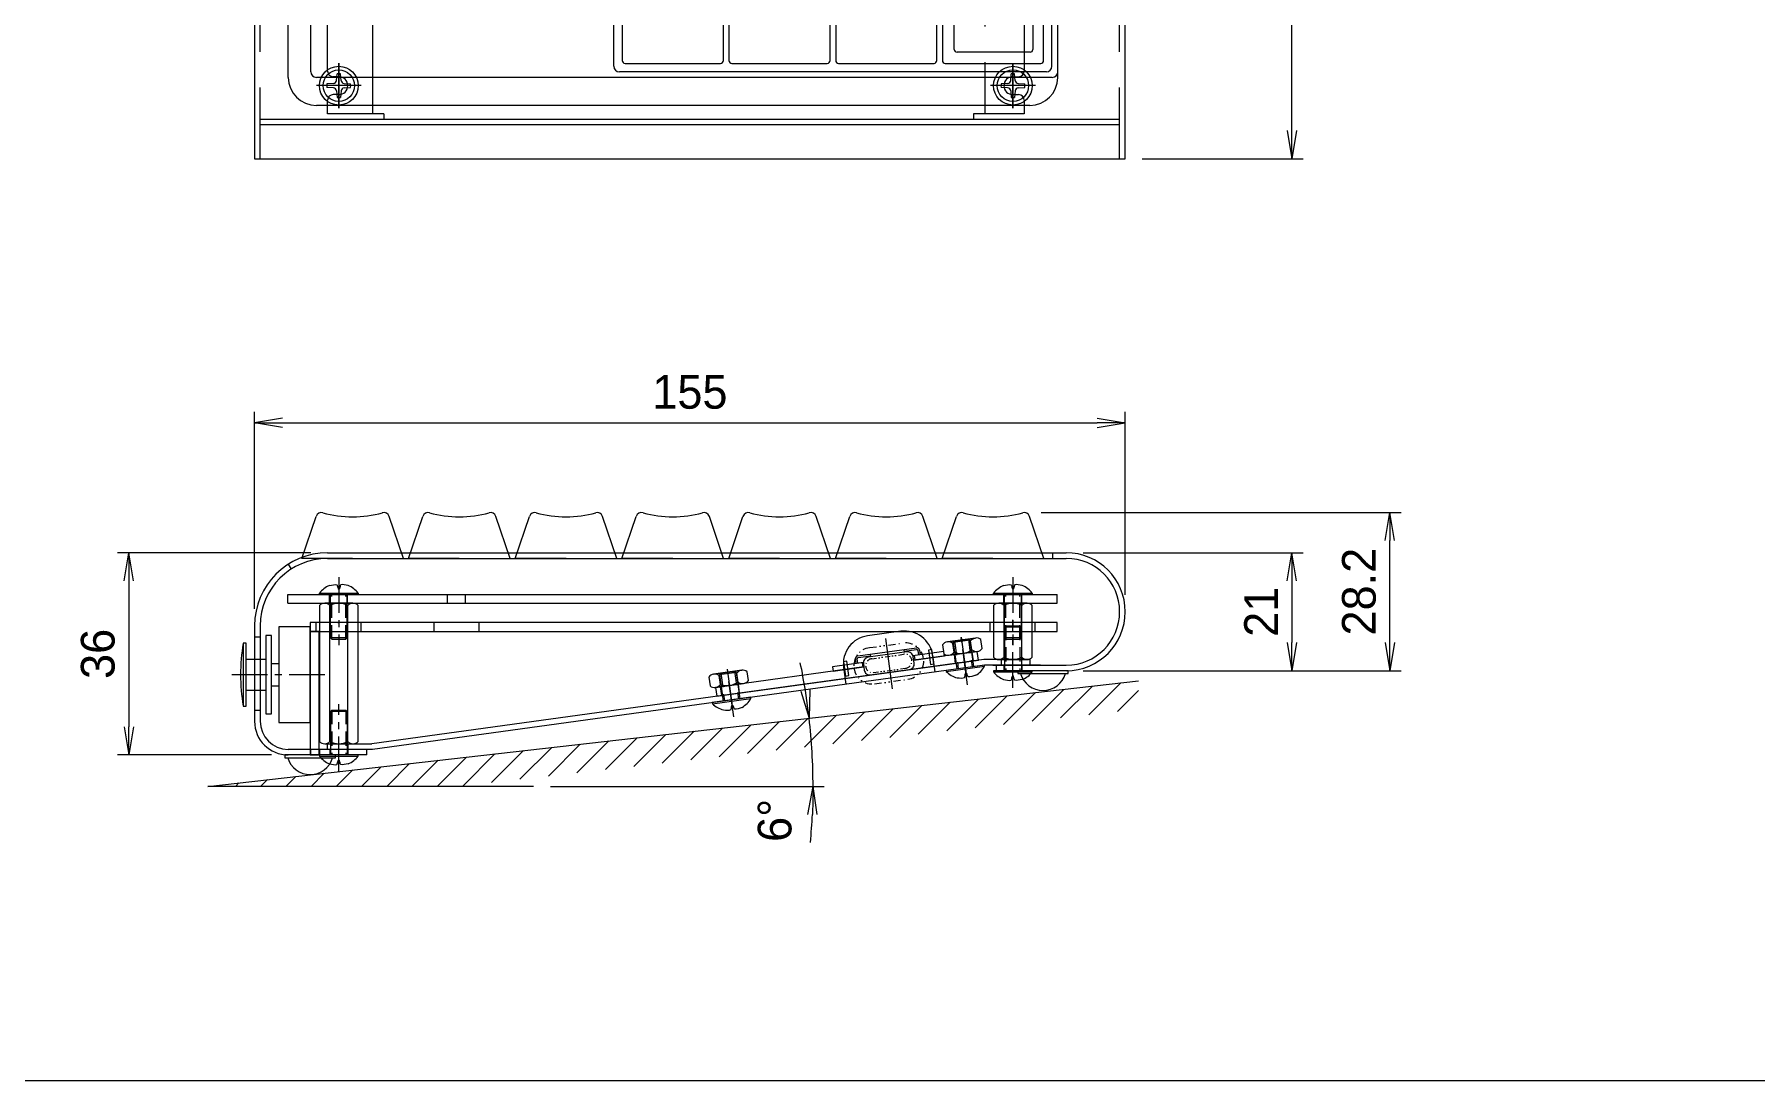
# Model space of a CAD drawing. Header units: millimetres. Extents: x -373 to 810, y -140 to 564.
# Drawn here: x 197.2 to 503.6, y 10 to 196.3 of the extents above; entities that cross this region are included whole.
import ezdxf

# ---------------------------------------------------------------- set-up
doc = ezdxf.new("R2010")
doc.units = ezdxf.units.MM
doc.header["$PDSIZE"] = -3
for name, pattern in [('CENTER', [50.8, 31.75, -6.35, 6.35, -6.35]), ('DASH2', [19.05, 12.7, -6.35]), ('DASH2DOT', [31.75, 12.7, -6.35, 0, -6.35, 0, -6.35])]:
    doc.linetypes.add(name, pattern=pattern)
doc.layers.add('case_base', color=7, linetype='Continuous', true_color=0xffbd80)
doc.layers.add('case_top', color=7, linetype='Continuous', true_color=0x8080ff)
for name, color, linetype in [('dim', 2, 'Continuous'), ('keytop', 40, 'Continuous'), ('parts', 134, 'Continuous'), ('pcb_joypad', 3, 'Continuous'), ('pcb_main', 160, 'Continuous'), ('pcb_type_c', 6, 'Continuous'), ('top_plate', 4, 'Continuous'), ('zuwaku', 7, 'Continuous')]:
    doc.layers.add(name, color=color, linetype=linetype)
doc.styles.get("Standard").update_dxf_attribs({"font": 'FC-Txt.shx', "height": 6, "bigfont": '@ARExtfont2.shx'})
doc.dimstyles.new('JIS-1', dxfattribs={"dimtxt": 2.5, "dimasz": 5, "dimexe": 2, "dimexo": 3, "dimgap": 2.5, "dimtad": 1, "dimdsep": 46, "dimtxsty": 'Standard', "dimblk": 'OPEN', "dimcen": 2.5, "dimadec": 0, "dimazin": 0, "dimtfac": 1, "dimtmove": 0, "dimatfit": 3, "dimldrblk": 'OPEN', "dimfxl": 1, "dimarcsym": 0})

# ---------------------------------------------------------------- blocks, each defined once
blk = doc.blocks.new('_OPEN')
at = {"color": 0, "linetype": 'ByBlock', "lineweight": -2}
for p, q in [((-1, 0.166667), (0, 0)), ((-1, -0.166667), (0, 0)), ((0, 0), (-1, 0))]:
    blk.add_line(p, q, dxfattribs=at)
blk = doc.blocks.new('*D43')
at = {"layer": 'Defpoints', "color": 0}
for p in [(393.61, 81.14), (335.52, 70.48), (228.09, 62.38), (228.09, 62.38), (286.07, 62.38)]:
    blk.add_point(p, dxfattribs=at)
at = {"layer": 'dim', "color": 0, "lineweight": -2}
blk.add_line((289.07, 62.38), (337.83, 62.38), dxfattribs=at)
for start, end in [(9.1271, 11.7864), (0, 6.4678), (354.6814, 357.3407)]:
    blk.add_arc((228.09, 62.38), 107.74, start, end, dxfattribs=at)
at = {"layer": 'dim', "color": 0, "lineweight": -2, "xscale": 5, "yscale": 5, "zscale": 5}
for p, rotation in [((335.14, 74.52), 277.7974358341254), ((335.83, 62.38), 88.67036148514298)]:
    blk.add_blockref('_OPEN', p, dxfattribs=dict(at, rotation=rotation))
at = {"layer": 'dim', "color": 0, "insert": (329.03, 56.33), "char_height": 6, "attachment_point": 5, "rotation": 90}
blk.add_mtext('6%%d', dxfattribs=at)
blk = doc.blocks.new('*D44')
at = {"layer": 'Defpoints', "color": 0}
for p in [(391.41, 490.13), (421.08, 490.13), (391.41, 174.13)]:
    blk.add_point(p, dxfattribs=at)
at = {"layer": 'dim', "color": 0, "lineweight": -2}
for p, q in [((394.41, 490.13), (423.08, 490.13)), ((421.08, 179.13), (421.08, 485.13)), ((394.41, 174.13), (423.08, 174.13))]:
    blk.add_line(p, q, dxfattribs=at)
at = {"layer": 'dim', "color": 0, "lineweight": -2, "xscale": 5, "yscale": 5, "zscale": 5}
for p, rotation in [((421.08, 490.13), 90), ((421.08, 174.13), 270)]:
    blk.add_blockref('_OPEN', p, dxfattribs=dict(at, rotation=rotation))
at = {"layer": 'dim', "color": 0, "insert": (415.58, 332.13), "char_height": 6, "attachment_point": 5, "rotation": 90}
blk.add_mtext('316', dxfattribs=at)
blk = doc.blocks.new('*D45')
at = {"layer": 'Defpoints', "color": 0}
for p in [(391.41, 127.08), (391.41, 93.47), (236.41, 90.97)]:
    blk.add_point(p, dxfattribs=at)
at = {"layer": 'dim', "color": 0, "lineweight": -2}
for p, q in [((236.41, 93.97), (236.41, 129.08)), ((391.41, 96.47), (391.41, 129.08)), ((241.41, 127.08), (386.41, 127.08))]:
    blk.add_line(p, q, dxfattribs=at)
at = {"layer": 'dim', "color": 0, "lineweight": -2, "xscale": 5, "yscale": 5, "zscale": 5, "rotation": 180}
blk.add_blockref('_OPEN', (236.41, 127.08), dxfattribs=at)
at = {"layer": 'dim', "color": 0, "lineweight": -2, "xscale": 5, "yscale": 5, "zscale": 5}
blk.add_blockref('_OPEN', (391.41, 127.08), dxfattribs=at)
at = {"layer": 'dim', "color": 0, "insert": (313.91, 132.58), "char_height": 6, "attachment_point": 5}
blk.add_mtext('155', dxfattribs=at)
blk = doc.blocks.new('*D46')
at = {"layer": 'Defpoints', "color": 0}
for p in [(249.41, 103.97), (214.04, 67.97), (242.41, 67.97)]:
    blk.add_point(p, dxfattribs=at)
at = {"layer": 'dim', "color": 0, "lineweight": -2}
for p, q in [((246.41, 103.97), (212.04, 103.97)), ((214.04, 98.97), (214.04, 72.97)), ((239.41, 67.97), (212.04, 67.97))]:
    blk.add_line(p, q, dxfattribs=at)
at = {"layer": 'dim', "color": 0, "lineweight": -2, "xscale": 5, "yscale": 5, "zscale": 5}
for p, rotation in [((214.04, 103.97), 90), ((214.04, 67.97), 270)]:
    blk.add_blockref('_OPEN', p, dxfattribs=dict(at, rotation=rotation))
at = {"layer": 'dim', "color": 0, "insert": (208.54, 85.97), "char_height": 6, "attachment_point": 5, "rotation": 90}
blk.add_mtext('36', dxfattribs=at)
blk = doc.blocks.new('*D47')
at = {"layer": 'Defpoints', "color": 0}
for p in [(380.91, 103.97), (381.27, 82.97), (421.08, 82.97)]:
    blk.add_point(p, dxfattribs=at)
at = {"layer": 'dim', "color": 0, "lineweight": -2}
for p, q in [((383.91, 103.97), (423.08, 103.97)), ((421.08, 98.97), (421.08, 87.97)), ((384.27, 82.97), (423.08, 82.97))]:
    blk.add_line(p, q, dxfattribs=at)
at = {"layer": 'dim', "color": 0, "lineweight": -2, "xscale": 5, "yscale": 5, "zscale": 5}
for p, rotation in [((421.08, 103.97), 90), ((421.08, 82.97), 270)]:
    blk.add_blockref('_OPEN', p, dxfattribs=dict(at, rotation=rotation))
at = {"layer": 'dim', "color": 0, "insert": (415.58, 93.47), "char_height": 6, "attachment_point": 5, "rotation": 90}
blk.add_mtext('21', dxfattribs=at)
blk = doc.blocks.new('A$C1813594009')
blk.add_line((0, 0), (0, 1))
blk = doc.blocks.new('keytop_side')
at = {"layer": 'keytop'}
for p, q in [((-9.05, 0), (-6.51, 7.48)), ((9.05, 0), (6.51, 7.48)), ((0, 0), (-9.05, 0)), ((0, 0), (9.05, 0))]:
    blk.add_line(p, q, dxfattribs=at)
for centre, radius, start, end in [((-5.56, 7.16), 1, 74.422, 161.2587), ((0, 27.12), 19.72, 254.422, 270), ((0, 27.12), 19.72, 270, 285.578), ((5.56, 7.16), 1, 18.7413, 105.578)]:
    blk.add_arc(centre, radius, start, end, dxfattribs=at)
blk = doc.blocks.new('*D78')
at = {"layer": 'Defpoints', "color": 0}
for p in [(373.43, 111.13), (438.53, 111.13), (380.91, 82.97)]:
    blk.add_point(p, dxfattribs=at)
at = {"layer": 'dim', "color": 0, "lineweight": -2}
for p, q in [((376.43, 111.13), (440.53, 111.13)), ((438.53, 87.97), (438.53, 106.13)), ((383.91, 82.97), (440.53, 82.97))]:
    blk.add_line(p, q, dxfattribs=at)
at = {"layer": 'dim', "color": 0, "lineweight": -2, "xscale": 5, "yscale": 5, "zscale": 5}
for p, rotation in [((438.53, 111.13), 90), ((438.53, 82.97), 270)]:
    blk.add_blockref('_OPEN', p, dxfattribs=dict(at, rotation=rotation))
at = {"layer": 'dim', "color": 0, "insert": (433.03, 97.05), "char_height": 6, "attachment_point": 5, "rotation": 90}
blk.add_mtext('28.2', dxfattribs=at)

msp = doc.modelspace()

# ---------------------------------------------------------------- hatches: boundary and pattern name
at = {"layer": 'dim'}
h = msp.add_hatch(dxfattribs=at)
h.set_pattern_fill('ANSI31', color=256, style=0)
h.set_pattern_definition([(45, (-10, -10), (-2.245064, 2.245064), [])])
h.paths.add_polyline_path([(393.769, 76.129), (393.769, 81.161), (246.896, 64.511, -0.0139127), (246.666, 64.485), (228.092, 62.379), (272.479, 62.379)])

# ---------------------------------------------------------------- linework, layer by layer
at = {"layer": 'case_base'}
for p, q in [((257.38, 482.135), (257.38, 182.135)), ((249.412, 189.735), (249.412, 474.535)), ((373.412, 345.135), (373.412, 189.735)), ((251.412, 188.735), (250.38, 188.735)), ((371.412, 188.735), (372.412, 188.735)), ((249.412, 182.135), (249.412, 184.535)), ((251.412, 185.535), (250.38, 185.535)), ((371.412, 185.535), (372.412, 185.535)), ((373.412, 184.535), (373.412, 182.135)), ((237.412, 180.135), (237.412, 181.135)), ((390.412, 181.135), (237.412, 181.135)), ((259.412, 182.135), (249.412, 182.135)), ((259.412, 182.135), (259.412, 181.135)), ((373.412, 182.135), (364.412, 182.135)), ((364.412, 182.135), (364.412, 181.135)), ((390.412, 180.135), (390.412, 181.135)), ((390.412, 180.135), (237.412, 180.135)), ((249.412, 102.97), (380.912, 102.97)), ((237.412, 90.97), (237.412, 73.97)), ((351.483, 89.995), (345.539, 89.177)), ((366.243, 84.96), (257.312, 69.97)), ((366.412, 83.97), (257.412, 68.97)), ((341.265, 83.562), (341.676, 80.57)), ((357.115, 85.743), (357.527, 82.751)), ((376.312, 83.97), (366.412, 83.97)), ((367.812, 83.97), (380.912, 83.97)), ((369.312, 84.97), (369.312, 83.87)), ((374.412, 84.97), (374.412, 83.97)), ((256.412, 68.97), (242.412, 68.97)), ((257.412, 68.97), (248.312, 68.97)), ((249.412, 68.97), (249.412, 69.97)), ((253.012, 69.97), (253.012, 68.97))]:
    msp.add_line(p, q, dxfattribs=at)
at = {"layer": 'case_base', "linetype": 'DASH2'}
for p, q in [((366.412, 305.599), (366.412, 182.135)), ((374.412, 84.97), (366.381, 84.97)), ((249.412, 69.97), (257.312, 69.97))]:
    msp.add_line(p, q, dxfattribs=at)
at = {"layer": 'case_base'}
for centre, radius, start, end in [((250.412, 189.735), 1, 180, 270), ((251.412, 187.135), 1.6, 270, 90), ((371.412, 187.135), 1.6, 90, 270), ((372.412, 189.735), 1, 270, 0), ((250.412, 184.535), 1, 90, 180), ((372.412, 184.535), 1, 0, 90), ((249.412, 90.97), 12, 90, 180), ((380.912, 93.47), 9.5, 270, 90), ((346.221, 84.224), 5, 97.83503, 188.06468), ((352.165, 85.042), 5, 7.60631, 97.83595), ((366.381, 83.97), 1, 90, 97.88711), ((242.412, 73.97), 5, 180, 270)]:
    msp.add_arc(centre, radius, start, end, dxfattribs=at)
for p in [(362.787, 84.485), (321.179, 78.759)]:
    msp.add_point(p, dxfattribs=at)
at = {"layer": 'case_top', "linetype": 'DASH2'}
for p, q in [((237.412, 174.135), (237.412, 490.135)), ((390.412, 174.135), (390.412, 490.135))]:
    msp.add_line(p, q, dxfattribs=at)
at = {"layer": 'case_top'}
for p, q in [((378.363, 190.6), (378.363, 328.135)), ((300.363, 190.6), (300.363, 202.85)), ((377.363, 189.6), (301.363, 189.6)), ((242.412, 101.924), (242.95, 101.081)), ((249.412, 103.97), (380.912, 103.97)), ((249.412, 102.97), (380.912, 102.97)), ((378.463, 103.97), (378.463, 102.97)), ((236.412, 90.97), (236.412, 73.97)), ((237.412, 88.97), (236.412, 88.97)), ((237.412, 90.97), (237.412, 73.97)), ((368.412, 83.97), (380.912, 83.97)), ((368.412, 83.97), (368.412, 82.966)), ((380.912, 82.97), (368.412, 82.97)), ((369.812, 83.97), (369.812, 82.97)), ((373.012, 83.97), (373.012, 82.97)), ((236.412, 75.97), (237.412, 75.97)), ((256.412, 68.97), (242.412, 68.97)), ((256.412, 67.97), (242.412, 67.97)), ((246.412, 67.97), (246.412, 68.97)), ((249.812, 68.97), (249.812, 67.97)), ((253.012, 68.97), (253.012, 67.97)), ((256.412, 67.97), (256.412, 68.97))]:
    msp.add_line(p, q, dxfattribs=at)
msp.add_lwpolyline([(236.412, 490.135), (236.412, 174.135), (391.412, 174.135), (391.412, 490.135)], close=True, dxfattribs=at)
for centre, radius, start, end in [((301.363, 190.6), 1, 180, 270), ((377.363, 190.6), 1, 270, 0), ((249.412, 90.97), 13, 90, 180), ((249.412, 90.97), 12, 90, 180), ((380.912, 93.47), 10.5, 270, 90), ((380.912, 93.47), 9.5, 270, 90), ((242.412, 73.97), 6, 180, 270), ((242.412, 73.97), 5, 180, 270)]:
    msp.add_arc(centre, radius, start, end, dxfattribs=at)
at = {"layer": 'dim'}
for p, q in [((343.12, 83.413), (343.12, 83.413)), ((355.503, 85.117), (355.503, 85.117)), ((228.092, 62.379), (393.769, 81.161)), ((286.068, 62.379), (228.092, 62.379))]:
    msp.add_line(p, q, dxfattribs=at)
at = {"layer": 'keytop'}
for points in [[(301.863, 232.35), (301.863, 191.6, 0.4142136), (302.363, 191.1), (319.363, 191.1, 0.4142136), (319.863, 191.6), (319.863, 232.35, 0.4142136), (319.363, 232.85), (302.363, 232.85, 0.4142136)], [(339.863, 227.6), (339.863, 191.6, 0.4142136), (340.363, 191.1), (357.363, 191.1, 0.4142136), (357.863, 191.6), (357.863, 227.6, 0.4142136), (357.363, 228.1), (340.363, 228.1, 0.4142136)], [(320.863, 218.1), (320.863, 191.6, 0.4142136), (321.363, 191.1), (338.363, 191.1, 0.4142136), (338.863, 191.6), (338.863, 218.1, 0.4142136), (338.363, 218.6), (321.363, 218.6, 0.4142136)], [(358.863, 208.6), (358.863, 191.6, 0.4142136), (359.363, 191.1), (376.363, 191.1, 0.4142136), (376.863, 191.6), (376.863, 208.6, 0.4142136), (376.363, 209.1), (359.363, 209.1, 0.4142136)]]:
    msp.add_lwpolyline(points, format="xyb", close=True, dxfattribs=at)
at = {"layer": 'parts'}
for p, q in [((250.465, 187.536), (249.304, 187.435)), ((251.01, 188.082), (251.112, 189.242)), ((251.813, 188.082), (251.712, 189.242)), ((252.359, 187.536), (253.519, 187.435)), ((370.465, 187.536), (369.304, 187.435)), ((371.01, 188.082), (371.112, 189.242)), ((371.813, 188.082), (371.712, 189.242)), ((372.359, 187.536), (373.519, 187.435)), ((250.465, 186.733), (249.304, 186.835)), ((251.01, 186.188), (251.112, 185.027)), ((251.813, 186.188), (251.712, 185.027)), ((252.359, 186.733), (253.519, 186.835)), ((370.465, 186.733), (369.304, 186.835)), ((371.01, 186.188), (371.112, 185.027)), ((371.813, 186.188), (371.712, 185.027)), ((372.359, 186.733), (373.519, 186.835)), ((249.912, 88.82), (249.912, 96.57)), ((252.912, 88.82), (252.912, 96.57)), ((369.912, 88.82), (369.912, 96.57)), ((372.912, 88.82), (372.912, 96.57)), ((249.824, 70.374), (249.824, 94.565)), ((252.999, 70.374), (252.999, 94.565)), ((369.824, 85.374), (369.824, 94.565)), ((372.999, 85.374), (372.999, 94.565)), ((370.162, 90.97), (369.912, 90.72)), ((372.912, 90.72), (369.912, 90.72)), ((369.912, 90.72), (369.912, 82.97)), ((370.162, 90.97), (372.662, 90.97)), ((372.662, 90.97), (372.912, 90.72)), ((372.912, 90.72), (372.912, 82.97)), ((252.912, 88.82), (249.912, 88.82)), ((250.162, 88.57), (249.912, 88.82)), ((250.162, 88.57), (252.662, 88.57)), ((252.662, 88.57), (252.912, 88.82)), ((360.941, 86.254), (360.724, 87.83)), ((363.763, 88.4), (360.791, 87.991)), ((361.004, 88.273), (360.791, 87.991)), ((360.791, 87.991), (361.438, 83.285)), ((361.004, 88.273), (363.481, 88.613)), ((363.481, 88.613), (363.763, 88.4)), ((363.763, 88.4), (364.41, 83.694)), ((364.087, 86.686), (363.87, 88.263)), ((372.912, 88.82), (369.912, 88.82)), ((370.162, 88.57), (369.912, 88.82)), ((370.162, 88.57), (372.662, 88.57)), ((372.662, 88.57), (372.912, 88.82)), ((319.396, 82.547), (321.873, 82.888)), ((321.873, 82.888), (322.155, 82.674)), ((319.333, 80.528), (319.116, 82.105)), ((322.155, 82.674), (319.183, 82.265)), ((319.396, 82.547), (319.183, 82.265)), ((319.183, 82.265), (319.83, 77.559)), ((322.155, 82.674), (322.802, 77.968)), ((322.479, 80.961), (322.262, 82.537)), ((250.162, 75.97), (249.912, 75.72)), ((252.912, 75.72), (249.912, 75.72)), ((249.912, 75.72), (249.912, 67.97)), ((250.162, 75.97), (252.662, 75.97)), ((252.662, 75.97), (252.912, 75.72)), ((252.912, 75.72), (252.912, 67.97))]:
    msp.add_line(p, q, dxfattribs=at)
at = {"layer": 'parts', "linetype": 'CENTER', "ltscale": 0.2}
for p, q in [((251.412, 99.606), (251.412, 87.535)), ((371.412, 99.606), (371.412, 87.535)), ((371.412, 79.933), (371.412, 92.005)), ((363.338, 80.482), (362.181, 88.888)), ((321.73, 74.756), (320.574, 83.162)), ((251.412, 64.933), (251.412, 77.005))]:
    msp.add_line(p, q, dxfattribs=at)
at = {"layer": 'parts', "linetype": 'DASH2', "ltscale": 0.2}
for p, q in [((250.162, 88.57), (250.162, 96.57)), ((252.662, 88.57), (252.662, 96.57)), ((370.162, 88.57), (370.162, 96.57)), ((372.662, 88.57), (372.662, 96.57)), ((370.162, 90.97), (370.162, 82.97)), ((372.662, 90.97), (372.662, 82.97)), ((361.004, 88.273), (361.686, 83.319)), ((363.481, 88.613), (364.163, 83.66)), ((321.873, 82.888), (322.555, 77.934)), ((319.396, 82.547), (320.078, 77.593)), ((250.162, 75.97), (250.162, 67.97)), ((252.662, 75.97), (252.662, 67.97))]:
    msp.add_line(p, q, dxfattribs=at)
at = {"layer": 'parts'}
for points in [[(247.962, 96.57), (247.962, 96.77), (254.862, 96.77), (254.862, 96.57)], [(367.962, 96.57), (367.962, 96.77), (374.862, 96.77), (374.862, 96.57)], [(359.506, 83.019), (359.534, 82.821), (366.369, 83.762), (366.342, 83.96)], [(367.962, 82.97), (367.962, 82.77), (374.862, 82.77), (374.862, 82.97)], [(372.27, 82.97), (372.27, 82.47), (381.27, 82.47), (381.27, 82.97)], [(317.899, 77.294), (317.926, 77.095), (324.761, 78.036), (324.734, 78.234)], [(241.812, 67.97), (241.812, 67.47), (250.812, 67.47), (250.812, 67.97)], [(247.962, 67.97), (247.962, 67.77), (254.862, 67.77), (254.862, 67.97)]]:
    msp.add_lwpolyline(points, close=True, dxfattribs=at)
for points in [[(247.962, 94.565), (247.962, 70.374)], [(248.893, 94.97), (253.93, 94.97)], [(253.93, 94.97), (248.893, 94.97)], [(254.862, 70.374), (254.862, 94.565)], [(367.962, 94.565), (367.962, 85.374)], [(368.893, 94.97), (373.93, 94.97)], [(373.93, 94.97), (368.893, 94.97)], [(374.862, 85.374), (374.862, 94.565)], [(358.879, 87.577), (359.096, 86)], [(359.747, 88.104), (364.737, 88.791)], [(364.737, 88.791), (359.747, 88.104)], [(360.074, 85.726), (365.065, 86.413)], [(365.932, 86.94), (365.715, 88.517)], [(318.139, 82.378), (323.13, 83.065)], [(323.13, 83.065), (318.139, 82.378)], [(324.324, 81.215), (324.107, 82.791)], [(368.893, 84.97), (373.93, 84.97)], [(317.271, 81.851), (317.488, 80.274)], [(318.466, 80), (323.457, 80.687)], [(248.893, 69.97), (253.93, 69.97)]]:
    msp.add_lwpolyline(points, dxfattribs=at)
for centre in [(251.412, 187.135), (371.412, 187.135)]:
    msp.add_circle(centre, 3.45, dxfattribs=at)
for centre, radius, start, end in [((251.412, 187.135), 2.128, 171.89733, 188.10267), ((250.412, 188.134), 0.6, 275, 355), ((251.412, 187.135), 2.128, 81.89733, 98.10267), ((252.411, 188.134), 0.6, 185, 265), ((251.412, 187.135), 2.128, 351.89733, 8.10267), ((371.412, 187.135), 2.128, 171.89733, 188.10267), ((370.412, 188.134), 0.6, 275, 355), ((371.412, 187.135), 2.128, 81.89733, 98.10267), ((372.411, 188.134), 0.6, 185, 265), ((371.412, 187.135), 2.128, 351.89733, 8.10267), ((250.412, 186.135), 0.6, 5, 85), ((251.412, 187.135), 2.128, 261.89733, 278.10267), ((252.411, 186.135), 0.6, 95, 175), ((370.412, 186.135), 0.6, 5, 85), ((371.412, 187.135), 2.128, 261.89733, 278.10267), ((372.411, 186.135), 0.6, 95, 175), ((251.412, 94.119), 4.351, 112.57779, 142.4677), ((251.412, 94.119), 4.351, 37.5323, 67.42221), ((371.412, 94.119), 4.351, 112.57779, 142.4677), ((371.412, 94.119), 4.351, 37.5323, 67.42221), ((248.893, 93.695), 1.275, 43.07531, 136.92469), ((251.412, 91.649), 3.321, 61.43781, 118.56219), ((253.93, 93.695), 1.275, 43.07531, 136.92469), ((368.893, 93.695), 1.275, 43.07531, 136.92469), ((371.412, 91.649), 3.321, 61.43781, 118.56219), ((373.93, 93.695), 1.275, 43.07531, 136.92469), ((359.92, 86.841), 1.275, 50.91081, 144.76018), ((359.9, 86.989), 1.275, 230.91081, 324.76018), ((362.695, 85.157), 3.321, 69.2733, 126.39768), ((362.117, 89.359), 3.321, 249.2733, 306.39768), ((364.911, 87.528), 1.275, 50.91081, 144.76018), ((364.891, 87.676), 1.275, 230.91081, 324.76018), ((321.087, 79.432), 3.321, 69.2733, 126.39768), ((323.303, 81.802), 1.275, 50.91081, 144.76018), ((362.59, 85.917), 4.351, 225.36783, 255.25773), ((362.59, 85.917), 4.351, 300.41332, 330.30322), ((368.893, 86.244), 1.275, 223.07531, 316.92469), ((371.412, 85.42), 4.351, 217.5323, 247.42221), ((371.412, 88.29), 3.321, 241.43781, 298.56219), ((373.93, 86.244), 1.275, 223.07531, 316.92469), ((371.412, 85.42), 4.351, 292.57779, 322.4677), ((318.313, 81.115), 1.275, 50.91081, 144.76018), ((318.292, 81.263), 1.275, 230.91081, 324.76018), ((320.509, 83.634), 3.321, 249.2733, 306.39768), ((323.283, 81.95), 1.275, 230.91081, 324.76018), ((376.77, 83.636), 4.167, 196.2602, 343.7398), ((320.982, 80.191), 4.351, 225.36783, 255.25773), ((320.982, 80.191), 4.351, 300.41332, 330.30322), ((246.312, 68.636), 4.167, 196.2602, 343.7398), ((248.893, 71.244), 1.275, 223.07531, 316.92469), ((251.412, 70.42), 4.351, 217.5323, 247.42221), ((251.412, 73.29), 3.321, 241.43781, 298.56219), ((253.93, 71.244), 1.275, 223.07531, 316.92469), ((251.412, 70.42), 4.351, 292.57779, 322.4677)]:
    msp.add_arc(centre, radius, start, end, dxfattribs=at)
for points in [[(249.741, 98.136), (250.194, 98.205), (250.852, 98.406), (251.173, 98.197), (251.26, 97.508), (251.411, 97.443), (251.412, 97.444)], [(253.082, 98.136), (252.629, 98.205), (251.972, 98.406), (251.65, 98.197), (251.563, 97.508), (251.413, 97.443), (251.412, 97.444)], [(369.741, 98.136), (370.194, 98.205), (370.852, 98.406), (371.173, 98.197), (371.26, 97.508), (371.411, 97.443), (371.412, 97.444)], [(373.082, 98.136), (372.629, 98.205), (371.972, 98.406), (371.65, 98.197), (371.563, 97.508), (371.413, 97.443), (371.412, 97.444)], [(361.483, 81.71), (361.941, 81.704), (362.62, 81.594), (362.91, 81.845), (362.902, 82.54), (363.042, 82.624), (363.043, 82.624)], [(364.793, 82.165), (364.354, 82.036), (363.729, 81.747), (363.383, 81.91), (363.202, 82.581), (363.044, 82.624), (363.043, 82.624)], [(369.741, 81.403), (370.194, 81.334), (370.852, 81.133), (371.173, 81.343), (371.26, 82.032), (371.411, 82.096), (371.412, 82.096)], [(373.082, 81.403), (372.629, 81.334), (371.972, 81.133), (371.65, 81.343), (371.563, 82.032), (371.413, 82.096), (371.412, 82.096)], [(319.875, 75.984), (320.333, 75.978), (321.012, 75.868), (321.302, 76.119), (321.295, 76.814), (321.435, 76.898), (321.436, 76.898)], [(323.185, 76.44), (322.746, 76.31), (322.121, 76.021), (321.775, 76.185), (321.594, 76.855), (321.436, 76.898), (321.436, 76.898)], [(249.741, 66.403), (250.194, 66.334), (250.852, 66.133), (251.173, 66.343), (251.26, 67.032), (251.411, 67.096), (251.412, 67.096)], [(253.082, 66.403), (252.629, 66.334), (251.972, 66.133), (251.65, 66.343), (251.563, 67.032), (251.413, 67.096), (251.412, 67.096)]]:
    msp.add_open_spline(points, degree=3, knots=[0, 0, 0, 0, 1.3732436, 1.5050645, 1.8066131, 1.8073528, 1.8073528, 1.8073528, 1.8073528], dxfattribs=at)
at = {"layer": 'pcb_joypad'}
for p, q in [((234.912, 85.02), (238.412, 85.02)), ((239.412, 84.27), (240.712, 84.27)), ((239.412, 80.27), (240.712, 80.27)), ((234.912, 79.52), (238.412, 79.52))]:
    msp.add_line(p, q, dxfattribs=at)
at = {"layer": 'pcb_joypad', "linetype": 'CENTER', "ltscale": 0.2}
msp.add_line((232.394, 82.27), (250.168, 82.27), dxfattribs=at)
at = {"layer": 'pcb_joypad'}
for points in [[(238.412, 89.27), (238.412, 75.27), (239.412, 75.27), (239.412, 89.27)], [(240.712, 90.77), (240.712, 73.77), (246.312, 73.77), (246.312, 90.77)], [(246.312, 89.97), (246.312, 67.97), (247.912, 67.97), (247.912, 89.97)], [(234.412, 87.87), (234.412, 76.67), (234.912, 76.67), (234.912, 87.87)]]:
    msp.add_lwpolyline(points, close=True, dxfattribs=at)
msp.add_arc((265.522, 82.27), 31.61, 169.79567, 190.20433, dxfattribs=at)
at = {"layer": 'pcb_main', "linetype": 'Continuous'}
for p, q in [((246.412, 189.61), (246.412, 434.11)), ((379.412, 189.61), (379.412, 434.11)), ((339.35, 188.61), (247.412, 188.61)), ((378.412, 188.61), (339.35, 188.61))]:
    msp.add_line(p, q, dxfattribs=at)
at = {"layer": 'pcb_main'}
for p, q in [((247.312, 91.588), (247.312, 89.988)), ((255.312, 91.588), (255.312, 89.988)), ((268.312, 91.588), (268.312, 89.988)), ((276.312, 91.588), (276.312, 89.988)), ((367.312, 91.57), (367.312, 89.97)), ((375.312, 91.57), (375.312, 89.97)), ((379.312, 89.97), (379.312, 91.57))]:
    msp.add_line(p, q, dxfattribs=at)
msp.add_lwpolyline([(379.312, 91.57), (246.312, 91.57), (246.312, 89.97), (379.312, 89.97)], dxfattribs=at)
for centre, start, end in [((247.412, 189.61), 180, 270), ((378.412, 189.61), 270, 0)]:
    msp.add_arc(centre, 1, start, end, dxfattribs=at)
for p in [(251.312, 91.57), (371.312, 91.57)]:
    msp.add_point(p, dxfattribs=at)
at = {"layer": 'pcb_type_c'}
for p, q in [((362.171, 88.963), (363.126, 82.02)), ((343.827, 85.61), (354.229, 87.042)), ((346.124, 85.422), (346.056, 85.917)), ((348.699, 88.718), (349.93, 79.773)), ((352, 86.735), (352.068, 86.24)), ((352.041, 86.438), (354.27, 86.744)), ((354.495, 86.574), (354.604, 85.781)), ((354.792, 86.615), (354.901, 85.822)), ((361.202, 84.266), (360.984, 85.852)), ((364.372, 84.703), (364.154, 86.288)), ((320.563, 83.238), (321.519, 76.294)), ((343.509, 84.254), (343.4, 85.047)), ((343.806, 84.295), (343.697, 85.088)), ((343.868, 85.313), (346.097, 85.62)), ((344.579, 84.401), (344.688, 83.609)), ((353.831, 85.675), (353.941, 84.882)), ((319.594, 78.541), (319.376, 80.126)), ((322.765, 78.977), (322.546, 80.562))]:
    msp.add_line(p, q, dxfattribs=at)
at = {"layer": 'pcb_type_c', "linetype": 'DASH2DOT', "ltscale": 0.1}
for p, q in [((345.896, 87.076), (351.84, 87.894)), ((346.782, 80.637), (352.726, 81.455))]:
    msp.add_line(p, q, dxfattribs=at)
at = {"layer": 'pcb_type_c', "linetype": 'DASH2DOT', "ltscale": 0.07}
for p, q in [((346.268, 85.108), (352.014, 85.899)), ((345.2, 83.7), (345.2, 83.7)), ((346.609, 82.632), (352.355, 83.422)), ((353.423, 84.831), (353.423, 84.831))]:
    msp.add_line(p, q, dxfattribs=at)
at = {"layer": 'pcb_type_c'}
for points in [[(344.876, 83.635), (318.485, 80.003), (318.703, 78.418), (365.264, 84.825), (365.046, 86.41), (353.752, 84.856)], [(353.752, 84.856), (359.221, 85.609), (359.112, 86.401), (353.623, 85.646)], [(344.787, 84.43), (339.298, 83.675), (339.408, 82.882), (344.876, 83.635)]]:
    msp.add_lwpolyline(points, dxfattribs=at)
msp.add_lwpolyline([(344.794, 84.229), (344.952, 83.08, 0.4142136), (346.079, 82.226), (352.974, 83.175, 0.4142136), (353.829, 84.302), (353.671, 85.451, 0.4142136), (352.544, 86.305), (345.649, 85.356, 0.4142136)], format="xyb", close=True, dxfattribs=at)
for points in [[(356.372, 86.653), (356.723, 84.098), (357.318, 84.18), (356.966, 86.734)], [(341.274, 84.575), (341.626, 82.02), (342.22, 82.102), (341.869, 84.657)]]:
    msp.add_lwpolyline(points, close=True, dxfattribs=at)
at = {"layer": 'pcb_type_c', "linetype": 'DASH2DOT', "ltscale": 0.1}
for centre, start, end in [((346.339, 83.856), 97.83549, 187.83549), ((352.283, 84.674), 7.83549, 97.83549), ((346.339, 83.856), 187.83549, 277.83549), ((352.283, 84.674), 277.83549, 7.83549)]:
    msp.add_arc(centre, 3.25, start, end, dxfattribs=at)
at = {"layer": 'pcb_type_c', "linetype": 'DASH2DOT', "ltscale": 0.07}
for centre, start, end in [((352.184, 84.661), 7.83549, 97.83549), ((346.438, 83.87), 97.83549, 187.83549), ((346.438, 83.87), 187.83549, 277.83549), ((352.184, 84.661), 277.83549, 7.83549)]:
    msp.add_arc(centre, 1.25, start, end, dxfattribs=at)
at = {"layer": 'pcb_type_c'}
for centre, radius, start, end in [((354.297, 86.546), 0.5, 7.83549, 97.83549), ((354.297, 86.546), 0.2, 7.83549, 97.83549), ((343.895, 85.115), 0.5, 97.83549, 187.83549), ((343.895, 85.115), 0.2, 97.83549, 187.83549)]:
    msp.add_arc(centre, radius, start, end, dxfattribs=at)
at = {"layer": 'top_plate', "linetype": 'Continuous'}
for p, q in [((242.412, 188.61), (242.412, 230.11)), ((379.412, 188.61), (379.412, 230.11)), ((360.963, 193.6), (360.963, 206.6)), ((374.963, 206.6), (374.963, 193.6)), ((374.463, 193.1), (361.463, 193.1)), ((251.412, 191.135), (251.412, 183.135)), ((251.412, 183.135), (251.412, 191.135)), ((371.412, 191.135), (371.412, 183.135)), ((371.412, 183.135), (371.412, 191.135)), ((255.412, 187.135), (247.412, 187.135)), ((375.412, 187.135), (367.412, 187.135)), ((337.912, 183.61), (247.412, 183.61)), ((374.412, 183.61), (337.912, 183.61))]:
    msp.add_line(p, q, dxfattribs=at)
at = {"layer": 'top_plate'}
for p, q in [((242.312, 96.57), (379.312, 96.57)), ((242.312, 94.97), (242.312, 96.57)), ((249.712, 96.57), (249.712, 94.97)), ((252.912, 96.57), (252.912, 94.97)), ((270.712, 96.57), (270.712, 94.97)), ((273.912, 96.57), (273.912, 94.97)), ((369.712, 96.57), (369.712, 94.97)), ((372.912, 96.57), (372.912, 94.97)), ((379.312, 94.97), (379.312, 96.57)), ((242.312, 94.97), (379.312, 94.97))]:
    msp.add_line(p, q, dxfattribs=at)
for centre in [(251.412, 187.135), (371.412, 187.135)]:
    msp.add_circle(centre, 2.795, dxfattribs=at)
for centre, radius, start, end in [((361.463, 193.6), 0.5, 180, 270), ((374.463, 193.6), 0.5, 270, 0), ((247.412, 188.61), 5, 180, 270), ((374.412, 188.61), 5, 270, 0)]:
    msp.add_arc(centre, radius, start, end, dxfattribs=at)
at = {"layer": 'zuwaku'}
msp.add_lwpolyline([(10, 564), (10, 10), (810, 10), (810, 564)], close=True, dxfattribs=at)

# ---------------------------------------------------------------- block references
at = {"layer": 'case_top'}
msp.add_blockref('A$C1813594009', (248.012, 67.97), dxfattribs=at)
at = {"layer": 'keytop'}
for p in [(253.863, 102.97), (272.863, 102.97), (291.863, 102.97), (310.863, 102.97), (329.863, 102.97), (348.863, 102.97), (367.863, 102.97)]:
    msp.add_blockref('keytop_side', p, dxfattribs=at)

# ---------------------------------------------------------------- dimensions: what is measured, and where the dimension line sits
at = {"layer": 'dim'}
for base, p1, p2, override, picture, middle in [((421.083, 490.135), (391.412, 174.135), (391.412, 490.135), {"dimlfac": 1}, '*D44', (415.583, 332.135)), ((438.533, 111.131), (380.912, 82.97), (373.427, 111.131), {"dimlfac": 1, "dimrnd": 0.1}, '*D78', (433.033, 97.05)), ((214.037, 67.97), (249.412, 103.97), (242.412, 67.97), {"dimlfac": 1}, '*D46', (208.537, 85.97))]:
    dim = msp.add_linear_dim(base=base, p1=p1, p2=p2, angle=90, dimstyle='JIS-1', override=override, dxfattribs=at)
    dim.commit()
    dim.dimension.update_dxf_attribs({"geometry": picture, "text_midpoint": middle})
dim = msp.add_linear_dim(base=(391.412, 127.078), p1=(236.412, 90.97), p2=(391.412, 93.47), dimstyle='JIS-1', override={"dimlfac": 1}, dxfattribs=at)
dim.commit()
dim.dimension.update_dxf_attribs({"geometry": '*D45', "text_midpoint": (313.912, 132.578)})
dim = msp.add_linear_dim(base=(421.083, 82.97), p1=(380.912, 103.97), p2=(381.27, 82.97), angle=90, dimstyle='JIS-1', override={"dimlfac": 1}, dxfattribs=at)
dim.commit()
dim.dimension.update_dxf_attribs({"geometry": '*D47', "text_midpoint": (421.083, 93.47), "dimtype": 160})
dim = msp.add_angular_dim_2l(base=(335.525, 70.479), line1=((286.068, 62.379), (228.092, 62.379)), line2=((228.092, 62.379), (393.609, 81.143)), dimstyle='JIS-1', override={"dimtad": 2, "dimtmove": 2}, dxfattribs=at)
dim.commit()
dim.dimension.update_dxf_attribs({"geometry": '*D43', "text_midpoint": (329.032, 56.33), "dimtype": 162, "text_rotation": 90})

doc.saveas('drawing.dxf')
